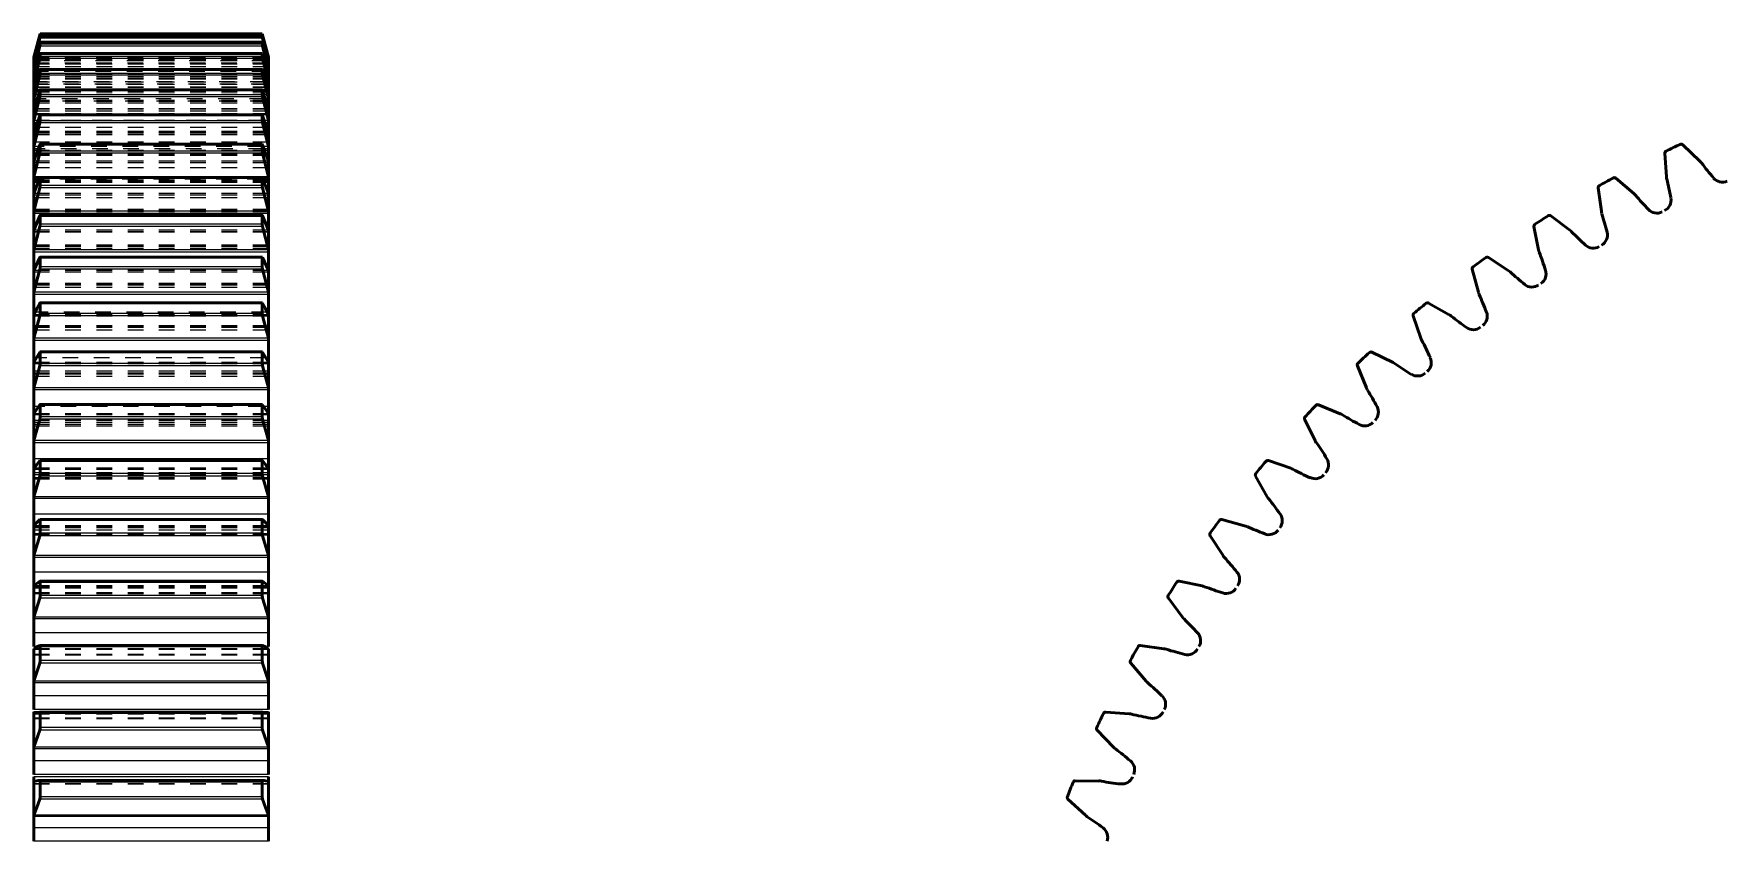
# Model space of a CAD drawing. Header units: millimetres. Extents: x -1 to 474, y -1 to 306.
# Drawn here: x 0 to 108.3, y 177.6 to 229.2 of the extents above; entities that cross this region are included whole.
import ezdxf

# ---------------------------------------------------------------- set-up
doc = ezdxf.new("R2010")
doc.units = ezdxf.units.MM
doc.linetypes.add('Dashed', pattern=[2, 1, -1])
for name, color, linetype, lineweight in [('AM_4', 3, 'Continuous', 25), ('hidden', 3, 'Dashed', 25), ('vis', 1, 'Continuous', 50)]:
    doc.layers.add(name, color=color, linetype=linetype, lineweight=lineweight)

# ---------------------------------------------------------------- blocks, each defined once
blk = doc.blocks.new('2_GEAHB1_5_100_15_A_40_b_0_in_GEAHB1_5_100_15_A_40_900')
at = {"layer": 'AM_4'}
for p, q in [((14.62, 229.11), (0.38, 229.11)), ((14.62, 228.92), (0.38, 228.92)), ((14.6, 229.2), (0.4, 229.2)), ((14.6, 229.08), (0.4, 229.08)), ((14.6, 229.02), (0.4, 229.02)), ((14.6, 228.66), (0.4, 228.66)), ((14.6, 228.53), (0.4, 228.53)), ((0.02, 227.69), (0, 227.69)), ((0.06, 227.47), (0, 227.47)), ((14.62, 228.42), (0.38, 228.42)), ((14.62, 227.63), (0.38, 227.63)), ((14.6, 227.94), (0.4, 227.94)), ((14.6, 227.75), (0.4, 227.75)), ((15, 227.47), (14.94, 227.47)), ((15, 227.69), (14.98, 227.69)), ((0.02, 227.32), (0, 227.32)), ((0.11, 226.95), (0, 226.95)), ((0.06, 226.8), (0, 226.8)), ((14.62, 226.55), (0.38, 226.55)), ((14.6, 226.92), (0.4, 226.92)), ((14.6, 226.67), (0.4, 226.67)), ((15, 226.95), (14.89, 226.95)), ((15, 226.8), (14.94, 226.8)), ((15, 227.32), (14.98, 227.32)), ((0.16, 226.14), (0, 226.14)), ((0.11, 225.99), (0, 225.99)), ((14.6, 225.61), (0.4, 225.61)), ((14.6, 225.3), (0.4, 225.3)), ((15, 226.14), (14.84, 226.14)), ((15, 225.99), (14.89, 225.99)), ((0.21, 225.04), (0, 225.04)), ((0.16, 224.89), (0, 224.89)), ((14.62, 225.17), (0.38, 225.17)), ((15, 225.04), (14.79, 225.04)), ((15, 224.89), (14.84, 224.89)), ((0.27, 223.66), (0, 223.66)), ((0.22, 223.5), (0, 223.5)), ((14.62, 223.51), (0.38, 223.51)), ((14.6, 224.01), (0.4, 224.01)), ((14.6, 223.64), (0.4, 223.64)), ((15, 223.66), (14.73, 223.66)), ((15, 223.5), (14.78, 223.5)), ((0.34, 221.99), (0, 221.99)), ((14.6, 222.13), (0.4, 222.13)), ((15, 221.99), (14.66, 221.99)), ((0.28, 221.84), (0, 221.84)), ((14.62, 221.56), (0.38, 221.56)), ((14.6, 221.7), (0.4, 221.7)), ((15, 221.84), (14.72, 221.84)), ((15, 220.05), (0, 220.05)), ((0.35, 219.9), (0, 219.9)), ((14.6, 219.98), (0.4, 219.98)), ((15, 219.9), (14.65, 219.9)), ((14.62, 219.35), (0.38, 219.35)), ((14.6, 219.49), (0.4, 219.49)), ((15, 217.85), (0, 217.85)), ((15, 217.7), (0, 217.7)), ((14.62, 216.87), (0.38, 216.87)), ((14.6, 217.56), (0.4, 217.56)), ((14.6, 217.02), (0.4, 217.02)), ((15, 215.39), (0, 215.39)), ((15, 215.24), (0, 215.24)), ((14.6, 214.88), (0.4, 214.88)), ((14.62, 214.14), (0.38, 214.14)), ((14.6, 214.29), (0.4, 214.29)), ((15, 212.68), (0, 212.68)), ((15, 212.53), (0, 212.53)), ((0.08, 211.4), (0, 211.4)), ((14.62, 211.16), (0.38, 211.16)), ((14.6, 211.96), (0.4, 211.96)), ((14.6, 211.32), (0.4, 211.32)), ((15, 211.4), (14.92, 211.4)), ((15, 209.73), (0, 209.73)), ((15, 209.59), (0, 209.59)), ((0.17, 208.48), (0, 208.48)), ((14.62, 207.96), (0.38, 207.96)), ((14.6, 208.81), (0.4, 208.81)), ((14.6, 208.12), (0.4, 208.12)), ((15, 208.48), (14.83, 208.48)), ((15, 206.56), (0, 206.56)), ((15, 206.42), (0, 206.42)), ((0.3, 205.35), (0, 205.35)), ((14.6, 205.43), (0.4, 205.43)), ((14.6, 204.7), (0.4, 204.7)), ((15, 205.35), (14.7, 205.35)), ((14.62, 204.54), (0.38, 204.54)), ((15, 203.18), (0, 203.18)), ((15, 203.04), (0, 203.04)), ((15, 202.02), (0, 202.02)), ((14.6, 201.85), (0.4, 201.85)), ((14.62, 200.91), (0.38, 200.91)), ((14.6, 201.08), (0.4, 201.08)), ((15, 199.59), (0, 199.59)), ((15, 199.47), (0, 199.47)), ((15, 198.48), (0, 198.48)), ((14.62, 197.09), (0.38, 197.09)), ((14.6, 198.07), (0.4, 198.07)), ((14.6, 197.26), (0.4, 197.26)), ((15, 195.83), (0, 195.83)), ((15, 195.7), (0, 195.7)), ((15, 194.77), (0, 194.77)), ((14.6, 194.11), (0.4, 194.11)), ((14.62, 193.1), (0.38, 193.1)), ((14.6, 193.27), (0.4, 193.27)), ((15, 191.89), (0, 191.89)), ((15, 191.77), (0, 191.77)), ((15, 190.89), (0, 190.89)), ((0.24, 190), (0, 190)), ((14.6, 189.99), (0.4, 189.99)), ((15, 190), (14.76, 190)), ((14.62, 188.95), (0.38, 188.95)), ((14.6, 189.11), (0.4, 189.11)), ((15, 187.79), (0, 187.79)), ((15, 187.69), (0, 187.69)), ((15, 186.86), (0, 186.86)), ((15, 185.98), (0, 185.98)), ((15, 185.82), (0, 185.82)), ((14.6, 185.73), (0.4, 185.73)), ((14.62, 184.65), (0.38, 184.65)), ((14.6, 184.82), (0.4, 184.82)), ((15, 183.56), (0, 183.56)), ((15, 183.46), (0, 183.46)), ((15, 182.69), (0, 182.69)), ((15, 181.82), (0, 181.82)), ((15, 181.66), (0, 181.66)), ((14.62, 181.42), (0.38, 181.42)), ((14.6, 181.33), (0.4, 181.33)), ((14.62, 180.23), (0.38, 180.23)), ((14.6, 180.39), (0.4, 180.39)), ((15, 179.21), (0, 179.21)), ((15, 179.12), (0, 179.12)), ((15, 178.41), (0, 178.41)), ((15, 177.55), (0, 177.55))]:
    blk.add_line(p, q, dxfattribs=at)
at = {"layer": 'hidden'}
for p, q in [((14.62, 229), (0.38, 229)), ((14.62, 228.58), (0.38, 228.58)), ((15, 227.62), (0, 227.62)), ((15, 227.54), (0, 227.54)), ((15, 227.47), (0, 227.47)), ((14.98, 227.69), (0.02, 227.69)), ((14.94, 227.47), (0.06, 227.47)), ((14.62, 227.87), (0.38, 227.87)), ((14.6, 227.94), (14.6, 227.94)), ((15, 227.25), (0, 227.25)), ((15, 227.1), (0, 227.1)), ((15, 226.58), (0, 226.58)), ((15, 226.44), (0, 226.44)), ((15, 226.35), (0, 226.35)), ((14.98, 227.32), (0.02, 227.32)), ((14.94, 226.8), (0.06, 226.8)), ((14.89, 226.95), (0.11, 226.95)), ((14.62, 226.86), (0.38, 226.86)), ((15, 226.3), (0, 226.3)), ((15, 226.11), (0, 226.11)), ((15, 225.95), (0, 225.95)), ((15, 225.79), (0, 225.79)), ((15, 225.79), (0, 225.79)), ((0, 225.79), (15, 225.79)), ((15, 225.63), (0, 225.63)), ((15, 225.58), (0, 225.58)), ((15, 225.51), (0, 225.51)), ((15, 225.49), (0, 225.49)), ((0, 225.49), (15, 225.49)), ((15, 225.49), (0, 225.49)), ((15, 225.32), (0, 225.32)), ((14.89, 225.99), (0.11, 225.99)), ((14.84, 226.14), (0.16, 226.14)), ((14.62, 225.56), (0.38, 225.56)), ((15, 224.94), (0, 224.94)), ((15, 224.91), (0, 224.91)), ((0, 224.9), (15, 224.9)), ((15, 224.76), (0, 224.76)), ((15, 224.41), (0, 224.41)), ((15, 224.38), (0, 224.38)), ((15, 224.25), (0, 224.25)), ((14.84, 224.89), (0.16, 224.89)), ((14.79, 225.04), (0.21, 225.04)), ((15, 224.08), (0, 224.08)), ((15, 224.04), (0, 224.04)), ((0, 224.03), (15, 224.03)), ((15, 223.66), (0, 223.66)), ((15, 223.21), (0, 223.21)), ((14.78, 223.5), (0.22, 223.5)), ((14.73, 223.66), (0.27, 223.66)), ((14.62, 223.98), (0.38, 223.98)), ((15, 222.95), (0, 222.95)), ((15, 222.9), (0, 222.9)), ((0, 222.87), (15, 222.87)), ((15, 222.86), (0, 222.86)), ((15, 222.73), (0, 222.73)), ((15, 222.28), (0, 222.28)), ((14.66, 221.99), (0.34, 221.99)), ((14.62, 222.11), (0.38, 222.11)), ((15, 221.73), (0, 221.73)), ((15, 221.53), (0, 221.53)), ((15, 221.47), (0, 221.47)), ((0, 221.43), (15, 221.43)), ((15, 221.06), (0, 221.06)), ((15, 220.94), (0, 220.94)), ((14.72, 221.84), (0.28, 221.84)), ((15, 220.62), (0, 220.62)), ((15, 219.98), (0, 219.98)), ((15, 219.85), (0, 219.85)), ((14.65, 219.9), (0.35, 219.9)), ((14.62, 219.96), (0.38, 219.96)), ((15, 219.78), (0, 219.78)), ((0, 219.71), (15, 219.71)), ((15, 218.98), (0, 218.98)), ((15, 218.87), (0, 218.87)), ((15, 218.7), (0, 218.7)), ((15, 217.96), (0, 217.96)), ((15, 217.9), (0, 217.9)), ((15, 217.81), (0, 217.81)), ((0, 217.73), (15, 217.73)), ((15, 216.65), (0, 216.65)), ((14.62, 217.55), (0.38, 217.55)), ((15, 216.54), (0, 216.54)), ((15, 216.51), (0, 216.51)), ((15, 215.69), (0, 215.69)), ((15, 215.69), (0, 215.69)), ((15, 215.6), (0, 215.6)), ((0, 215.49), (15, 215.49)), ((0.38, 214.89), (0.39, 214.91)), ((14.62, 214.89), (0.38, 214.89)), ((15, 214.07), (0, 214.07)), ((15, 214.06), (0, 214.06)), ((15, 213.96), (0, 213.96)), ((15, 213.23), (0, 213.23)), ((15, 213.17), (0, 213.17)), ((15, 213.13), (0, 213.13)), ((0, 213), (15, 213)), ((15, 211.23), (0, 211.23)), ((15, 211.14), (0, 211.14)), ((14.92, 211.4), (0.08, 211.4)), ((14.62, 211.98), (0.38, 211.98)), ((15, 210.53), (0, 210.53)), ((15, 210.43), (0, 210.43)), ((15, 210.41), (0, 210.41)), ((0, 210.27), (15, 210.27)), ((15, 208.17), (0, 208.17)), ((15, 208.09), (0, 208.09)), ((14.83, 208.48), (0.17, 208.48)), ((14.62, 208.84), (0.38, 208.84)), ((15, 207.61), (0, 207.61)), ((15, 207.49), (0, 207.49)), ((15, 207.42), (0, 207.42)), ((0, 207.31), (15, 207.31)), ((15, 204.89), (0, 204.89)), ((15, 204.82), (0, 204.82)), ((14.7, 205.35), (0.3, 205.35)), ((14.62, 205.47), (0.38, 205.47)), ((15, 204.47), (0, 204.47)), ((15, 204.34), (0, 204.34)), ((15, 204.21), (0, 204.21)), ((0, 204.12), (15, 204.12)), ((15, 201.41), (0, 201.41)), ((14.62, 201.9), (0.38, 201.9)), ((15, 201.34), (0, 201.34)), ((15, 201.12), (0, 201.12)), ((15, 200.99), (0, 200.99)), ((15, 200.8), (0, 200.8)), ((0, 200.74), (15, 200.74)), ((15, 197.73), (0, 197.73)), ((15, 197.68), (0, 197.68)), ((15, 197.59), (0, 197.59)), ((15, 197.45), (0, 197.45)), ((15, 197.21), (0, 197.21)), ((0, 197.16), (15, 197.16)), ((14.62, 198.13), (0.38, 198.13)), ((15, 193.88), (0, 193.88)), ((15, 193.88), (0, 193.88)), ((15, 193.83), (0, 193.83)), ((14.62, 194.18), (0.38, 194.18)), ((15, 193.73), (0, 193.73)), ((15, 193.43), (0, 193.43)), ((0, 193.4), (15, 193.4)), ((15, 189.86), (0, 189.86)), ((15, 189.85), (0, 189.85)), ((15, 189.82), (0, 189.82)), ((15, 189.5), (0, 189.5)), ((14.76, 190), (0.24, 190)), ((14.62, 190.07), (0.38, 190.07)), ((0, 189.48), (15, 189.48)), ((15, 185.7), (0, 185.7)), ((15, 185.67), (0, 185.67)), ((15, 185.42), (0, 185.42)), ((0, 185.41), (15, 185.41)), ((14.62, 185.81), (0.38, 185.81)), ((15, 181.4), (0, 181.4)), ((15, 181.38), (0, 181.38)), ((15, 181.21), (0, 181.21)), ((0, 181.21), (15, 181.21))]:
    blk.add_line(p, q, dxfattribs=at)
for points in [[(0.39, 214.91), (0.39, 214.91), (0.39, 214.91)], [(14.61, 198.13), (14.62, 198.13), (14.62, 198.13)]]:
    blk.add_lwpolyline(points, dxfattribs=at)
at = {"layer": 'vis'}
for p, q in [((0.4, 229.2), (0, 227.7)), ((0, 227.69), (0.38, 229.11)), ((0.38, 229), (0, 227.62)), ((0, 227.47), (0.38, 228.92)), ((0.38, 228.58), (0, 227.25)), ((14.6, 229.2), (0.4, 229.2)), ((0.4, 229.2), (0.4, 229.2)), ((14.6, 229.08), (0.4, 229.08)), ((0.4, 229.02), (0.4, 229.08)), ((14.6, 228.66), (0.4, 228.66)), ((0.4, 228.53), (0.4, 228.66)), ((0.4, 228.66), (0.4, 228.66)), ((14.6, 229.2), (15, 227.69)), ((15, 227.7), (14.6, 229.2)), ((14.6, 229.2), (14.6, 229.2)), ((14.6, 229.08), (14.6, 229.02)), ((14.6, 228.66), (14.6, 228.66)), ((14.6, 228.66), (14.6, 228.53)), ((15, 227.62), (14.62, 229)), ((14.62, 228.92), (15, 227.47)), ((15, 227.25), (14.62, 228.58)), ((0, 226.95), (0.38, 228.42)), ((0.38, 227.87), (0, 226.58)), ((0, 227.7), (0, 227.32)), ((0, 226.14), (0.38, 227.63)), ((14.6, 227.94), (0.4, 227.94)), ((0.4, 227.75), (0.4, 227.94)), ((0.4, 227.94), (0.4, 227.94)), ((14.6, 227.94), (14.6, 227.75)), ((14.62, 228.42), (15, 226.95)), ((15, 226.58), (14.62, 227.87)), ((14.62, 227.63), (15, 226.14)), ((15, 227.7), (15, 227.32)), ((0, 227.25), (0, 190)), ((0.38, 226.86), (0, 225.63)), ((0, 225.04), (0.38, 226.55)), ((14.6, 226.92), (0.4, 226.92)), ((0.4, 226.67), (0.4, 226.92)), ((0.4, 226.92), (0.4, 226.92)), ((14.6, 226.92), (14.6, 226.67)), ((15, 225.63), (14.62, 226.86)), ((14.62, 226.55), (15, 225.04)), ((15, 227.25), (15, 190)), ((0.38, 225.56), (0, 224.38)), ((14.6, 225.62), (0.4, 225.62)), ((0.4, 225.61), (0.4, 225.62)), ((0.4, 225.3), (0.4, 225.61)), ((14.6, 225.61), (14.6, 225.3)), ((15, 224.38), (14.62, 225.56)), ((0, 223.66), (0.38, 225.17)), ((14.62, 225.17), (15, 223.66)), ((0.38, 223.98), (0, 222.86)), ((0, 221.99), (0.38, 223.51)), ((14.6, 224.02), (0.4, 224.02)), ((0.4, 223.64), (0.4, 224.01)), ((14.6, 224.01), (14.6, 223.64)), ((15, 222.86), (14.62, 223.98)), ((14.62, 223.51), (15, 221.99)), ((0.38, 222.11), (0, 221.06)), ((14.6, 222.15), (0.4, 222.15)), ((0.4, 221.7), (0.4, 222.13)), ((14.6, 222.13), (14.6, 221.7)), ((15, 221.06), (14.62, 222.11)), ((0, 220.05), (0.38, 221.56)), ((14.62, 221.56), (15, 220.05)), ((0.38, 219.96), (0, 218.98)), ((14.6, 220), (0.4, 220)), ((0.4, 219.49), (0.4, 219.98)), ((14.6, 219.98), (14.6, 219.49)), ((15, 218.98), (14.62, 219.96)), ((0, 217.85), (0.38, 219.35)), ((14.62, 219.35), (15, 217.85)), ((0.38, 217.55), (0, 216.65)), ((0, 215.39), (0.38, 216.87)), ((14.6, 217.58), (0.4, 217.58)), ((0.4, 217.02), (0.4, 217.56)), ((14.6, 217.56), (14.6, 217.02)), ((15, 216.65), (14.62, 217.55)), ((14.62, 216.87), (15, 215.39)), ((0.38, 214.89), (0, 214.06)), ((14.61, 214.91), (0.39, 214.91)), ((0.4, 214.29), (0.4, 214.88)), ((14.6, 214.88), (14.6, 214.29)), ((15, 214.06), (14.62, 214.89)), ((0, 212.68), (0.38, 214.14)), ((14.62, 214.14), (15, 212.68)), ((0, 209.73), (0.38, 211.16)), ((14.61, 212), (0.39, 212)), ((0.4, 211.32), (0.4, 211.96)), ((14.6, 211.96), (14.6, 211.32)), ((14.62, 211.16), (15, 209.73)), ((0, 206.56), (0.38, 207.96)), ((14.61, 208.85), (0.39, 208.85)), ((0.4, 208.12), (0.4, 208.81)), ((14.6, 208.81), (14.6, 208.12)), ((14.62, 207.96), (15, 206.56)), ((14.61, 205.48), (0.39, 205.48)), ((0.4, 204.7), (0.4, 205.43)), ((14.6, 205.43), (14.6, 204.7)), ((0, 203.18), (0.38, 204.54)), ((14.62, 204.54), (15, 203.18)), ((14.61, 201.9), (0.39, 201.9)), ((0.4, 201.08), (0.4, 201.85)), ((14.6, 201.85), (14.6, 201.08)), ((14.62, 201.9), (14.61, 201.9)), ((0, 199.59), (0.38, 200.91)), ((14.62, 200.91), (15, 199.59)), ((0, 195.83), (0.38, 197.09)), ((14.61, 198.13), (0.39, 198.13)), ((0.4, 197.26), (0.4, 198.07)), ((14.6, 198.07), (14.6, 197.26)), ((14.62, 198.13), (14.61, 198.13)), ((14.62, 197.09), (15, 195.83)), ((14.62, 194.18), (0.38, 194.18)), ((0.38, 194.18), (0.38, 194.18)), ((0.4, 193.27), (0.4, 194.11)), ((14.6, 194.11), (14.6, 193.27)), ((14.62, 194.18), (14.62, 194.18)), ((0, 191.89), (0.38, 193.1)), ((14.62, 193.1), (15, 191.89)), ((0, 185.98), (0, 189.86)), ((14.62, 190.07), (0.38, 190.07)), ((0.38, 190.07), (0.38, 190.07)), ((0.4, 189.11), (0.4, 189.99)), ((14.6, 189.99), (14.6, 189.11)), ((14.62, 190.07), (14.62, 190.07)), ((15, 185.98), (15, 189.86)), ((0, 187.79), (0.38, 188.95)), ((14.62, 188.95), (15, 187.79)), ((0, 181.82), (0, 185.82)), ((14.62, 185.81), (0.38, 185.81)), ((0.38, 185.81), (0.38, 185.81)), ((0.4, 184.82), (0.4, 185.73)), ((14.6, 185.73), (14.6, 184.82)), ((14.62, 185.81), (14.62, 185.81)), ((15, 181.82), (15, 185.82)), ((0, 183.56), (0.38, 184.65)), ((14.62, 184.65), (15, 183.56)), ((0, 177.55), (0, 181.66)), ((14.73, 181.43), (0.27, 181.43)), ((0.38, 181.42), (0.27, 181.43)), ((0.4, 180.39), (0.4, 181.33)), ((14.6, 181.33), (14.6, 180.39)), ((14.73, 181.43), (14.62, 181.42)), ((15, 177.55), (15, 181.66))]:
    blk.add_line(p, q, dxfattribs=at)
for points in [[(0.38, 229.11), (0.39, 229.15), (0.4, 229.18), (0.4, 229.2), (0.4, 229.2)], [(0.4, 229.08), (0.4, 229.07), (0.39, 229.05), (0.38, 229.02), (0.38, 229)], [(0.38, 228.92), (0.39, 228.96), (0.4, 228.99), (0.4, 229.01), (0.4, 229.02)], [(0.4, 228.66), (0.4, 228.66), (0.39, 228.64), (0.38, 228.61), (0.38, 228.58)], [(0.38, 228.42), (0.39, 228.47), (0.4, 228.51), (0.4, 228.53), (0.4, 228.53)], [(14.62, 229), (14.61, 229.04), (14.6, 229.07), (14.6, 229.08), (14.6, 229.08)], [(14.6, 229.02), (14.6, 229), (14.61, 228.98), (14.62, 228.94), (14.62, 228.92)], [(14.62, 228.58), (14.61, 228.62), (14.6, 228.65), (14.6, 228.66), (14.6, 228.66)], [(14.6, 228.53), (14.6, 228.52), (14.61, 228.49), (14.62, 228.45), (14.62, 228.42)], [(0.4, 227.94), (0.4, 227.94), (0.39, 227.92), (0.38, 227.89), (0.38, 227.87)], [(0.38, 227.63), (0.39, 227.68), (0.4, 227.72), (0.4, 227.74), (0.4, 227.75)], [(14.6, 227.94), (14.6, 227.94), (14.6, 227.94)], [(14.62, 227.87), (14.61, 227.91), (14.6, 227.93), (14.6, 227.94)], [(14.6, 227.75), (14.6, 227.73), (14.61, 227.7), (14.62, 227.66), (14.62, 227.63)], [(0.4, 226.92), (0.4, 226.92), (0.39, 226.91), (0.38, 226.89), (0.38, 226.86)], [(0.38, 226.55), (0.39, 226.59), (0.4, 226.64), (0.4, 226.66), (0.4, 226.67)], [(14.6, 226.92), (14.6, 226.92), (14.6, 226.92)], [(14.62, 226.86), (14.61, 226.9), (14.6, 226.92), (14.6, 226.92)], [(14.6, 226.67), (14.6, 226.65), (14.61, 226.62), (14.62, 226.57), (14.62, 226.55)], [(0.4, 225.62), (0.4, 225.62), (0.39, 225.61), (0.38, 225.58), (0.38, 225.56)], [(0.38, 225.17), (0.39, 225.22), (0.4, 225.26), (0.4, 225.29), (0.4, 225.3)], [(14.6, 225.62), (14.6, 225.61), (14.6, 225.61)], [(14.62, 225.56), (14.61, 225.6), (14.6, 225.61), (14.6, 225.62)], [(14.6, 225.3), (14.6, 225.28), (14.61, 225.24), (14.62, 225.2), (14.62, 225.17)], [(0.4, 224.02), (0.39, 224.02), (0.38, 223.99), (0.38, 223.98)], [(0.38, 223.51), (0.39, 223.55), (0.4, 223.6), (0.4, 223.63), (0.4, 223.64)], [(0.4, 224.01), (0.4, 224.02), (0.4, 224.02)], [(14.6, 224.02), (14.6, 224.02), (14.6, 224.01)], [(14.62, 223.98), (14.61, 224.01), (14.6, 224.02), (14.6, 224.02)], [(14.6, 223.64), (14.6, 223.62), (14.61, 223.58), (14.62, 223.53), (14.62, 223.51)], [(0.4, 222.15), (0.39, 222.14), (0.38, 222.12), (0.38, 222.11)], [(0.4, 222.13), (0.4, 222.14), (0.4, 222.15)], [(14.6, 222.15), (14.6, 222.14), (14.6, 222.13)], [(14.62, 222.11), (14.61, 222.13), (14.6, 222.15), (14.6, 222.15)], [(0.38, 221.56), (0.39, 221.61), (0.4, 221.66), (0.4, 221.69), (0.4, 221.7)], [(14.6, 221.7), (14.6, 221.68), (14.61, 221.64), (14.62, 221.59), (14.62, 221.56)], [(0.4, 220), (0.39, 219.99), (0.38, 219.98), (0.38, 219.96)], [(0.4, 219.98), (0.4, 219.99), (0.4, 220)], [(14.6, 220), (14.6, 220), (14.6, 219.99), (14.6, 219.98)], [(14.62, 219.96), (14.61, 219.99), (14.6, 220)], [(0.38, 219.35), (0.39, 219.4), (0.4, 219.44), (0.4, 219.48), (0.4, 219.49)], [(14.6, 219.49), (14.6, 219.46), (14.61, 219.42), (14.62, 219.38), (14.62, 219.35)], [(0.4, 217.58), (0.39, 217.58), (0.38, 217.57), (0.38, 217.55)], [(0.38, 216.87), (0.39, 216.92), (0.4, 216.97), (0.4, 217.01), (0.4, 217.02)], [(0.4, 217.56), (0.4, 217.58), (0.4, 217.58)], [(14.6, 217.58), (14.6, 217.58), (14.6, 217.57), (14.6, 217.56)], [(14.62, 217.55), (14.61, 217.58), (14.6, 217.58)], [(14.6, 217.02), (14.6, 216.99), (14.61, 216.95), (14.62, 216.9), (14.62, 216.87)], [(0.39, 214.91), (0.39, 214.91), (0.38, 214.9), (0.38, 214.89)], [(0.4, 214.88), (0.4, 214.91), (0.39, 214.91)], [(14.61, 214.91), (14.6, 214.91), (14.6, 214.9), (14.6, 214.88)], [(14.62, 214.89), (14.61, 214.91), (14.61, 214.91)], [(0.38, 214.14), (0.39, 214.19), (0.4, 214.24), (0.4, 214.28), (0.4, 214.29)], [(14.6, 214.29), (14.6, 214.26), (14.61, 214.21), (14.62, 214.17), (14.62, 214.14)], [(0.38, 211.98), (0.19, 211.62), (0, 211.23)], [(0.39, 212), (0.38, 211.99), (0.38, 211.98)], [(0.38, 211.16), (0.39, 211.21), (0.4, 211.26), (0.4, 211.31), (0.4, 211.32)], [(0.4, 211.96), (0.4, 211.99), (0.39, 212), (0.39, 212)], [(14.61, 212), (14.6, 211.99), (14.6, 211.98), (14.6, 211.96)], [(14.6, 211.32), (14.6, 211.29), (14.61, 211.24), (14.62, 211.19), (14.62, 211.16)], [(14.62, 211.98), (14.61, 212), (14.61, 212)], [(15, 211.23), (14.81, 211.62), (14.62, 211.98)], [(0.38, 208.84), (0.19, 208.51), (0, 208.17)], [(0.39, 208.85), (0.38, 208.84), (0.38, 208.84)], [(0.38, 207.96), (0.39, 208.01), (0.4, 208.06), (0.4, 208.1), (0.4, 208.12)], [(0.4, 208.81), (0.4, 208.84), (0.39, 208.85), (0.39, 208.85)], [(14.61, 208.85), (14.6, 208.84), (14.6, 208.82), (14.6, 208.81)], [(14.6, 208.12), (14.6, 208.08), (14.61, 208.04), (14.62, 207.99), (14.62, 207.96)], [(14.62, 208.84), (14.61, 208.85), (14.61, 208.85)], [(15, 208.17), (14.81, 208.51), (14.62, 208.84)], [(0.38, 205.47), (0.19, 205.19), (0, 204.89)], [(0.39, 205.48), (0.38, 205.48), (0.38, 205.47)], [(0.38, 204.54), (0.39, 204.59), (0.4, 204.64), (0.4, 204.68), (0.4, 204.7)], [(0.4, 205.43), (0.4, 205.46), (0.39, 205.48), (0.39, 205.48)], [(14.61, 205.48), (14.6, 205.47), (14.6, 205.45), (14.6, 205.43)], [(14.6, 204.7), (14.6, 204.66), (14.61, 204.61), (14.62, 204.56), (14.62, 204.54)], [(14.62, 205.47), (14.61, 205.48), (14.61, 205.48)], [(15, 204.89), (14.81, 205.19), (14.62, 205.47)], [(0.38, 201.9), (0.19, 201.66), (0, 201.41)], [(0.39, 201.9), (0.38, 201.9), (0.38, 201.9)], [(0.4, 201.85), (0.4, 201.88), (0.39, 201.9), (0.39, 201.9)], [(14.61, 201.9), (14.61, 201.9), (14.6, 201.89), (14.6, 201.86), (14.6, 201.85)], [(15, 201.41), (14.81, 201.66), (14.62, 201.9)], [(0.38, 200.91), (0.39, 200.96), (0.4, 201.01), (0.4, 201.06), (0.4, 201.08)], [(14.6, 201.08), (14.6, 201.03), (14.61, 200.99), (14.62, 200.94), (14.62, 200.91)], [(0.38, 198.13), (0.19, 197.94), (0, 197.73)], [(0.39, 198.13), (0.38, 198.13), (0.38, 198.13)], [(0.38, 197.09), (0.39, 197.14), (0.4, 197.19), (0.4, 197.24), (0.4, 197.26)], [(0.4, 198.07), (0.4, 198.1), (0.39, 198.13), (0.39, 198.13)], [(14.61, 198.13), (14.61, 198.13), (14.6, 198.12), (14.6, 198.09), (14.6, 198.07)], [(14.6, 197.26), (14.6, 197.21), (14.61, 197.17), (14.62, 197.12), (14.62, 197.09)], [(15, 197.73), (14.81, 197.94), (14.62, 198.13)], [(0.38, 194.18), (0.19, 194.04), (0, 193.88)], [(0.4, 194.11), (0.4, 194.15), (0.39, 194.17), (0.38, 194.18), (0.38, 194.18)], [(14.62, 194.18), (14.61, 194.18), (14.6, 194.16), (14.6, 194.13), (14.6, 194.11)], [(15, 193.88), (14.81, 194.04), (14.62, 194.18)], [(0.38, 193.1), (0.39, 193.15), (0.4, 193.2), (0.4, 193.25), (0.4, 193.27)], [(14.6, 193.27), (14.6, 193.22), (14.61, 193.17), (14.62, 193.13), (14.62, 193.1)], [(0.38, 190.07), (0.19, 189.98), (0, 189.86)], [(0.4, 189.99), (0.4, 190.03), (0.39, 190.06), (0.38, 190.07), (0.38, 190.07)], [(14.62, 190.07), (14.61, 190.07), (14.6, 190.05), (14.6, 190.01), (14.6, 189.99)], [(15, 189.86), (14.81, 189.98), (14.62, 190.07)], [(0.38, 188.95), (0.39, 188.99), (0.4, 189.04), (0.4, 189.09), (0.4, 189.11)], [(14.6, 189.11), (14.6, 189.07), (14.61, 189.02), (14.62, 188.97), (14.62, 188.95)], [(0.38, 185.81), (0.19, 185.76), (0, 185.7)], [(0.4, 185.73), (0.4, 185.77), (0.39, 185.79), (0.38, 185.81), (0.38, 185.81)], [(14.62, 185.81), (14.61, 185.8), (14.6, 185.78), (14.6, 185.75), (14.6, 185.73)], [(15, 185.7), (14.81, 185.76), (14.62, 185.81)], [(0.38, 184.65), (0.39, 184.7), (0.4, 184.75), (0.4, 184.8), (0.4, 184.82)], [(14.6, 184.82), (14.6, 184.77), (14.61, 184.72), (14.62, 184.68), (14.62, 184.65)], [(0.27, 181.43), (0.19, 181.42), (0, 181.4)], [(0.4, 181.33), (0.4, 181.37), (0.39, 181.4), (0.38, 181.42), (0.38, 181.42)], [(14.62, 181.42), (14.61, 181.41), (14.6, 181.39), (14.6, 181.35), (14.6, 181.33)], [(15, 181.4), (14.81, 181.42), (14.73, 181.43)], [(0, 179.21), (0.19, 179.71), (0.38, 180.23)], [(0.38, 180.23), (0.39, 180.27), (0.4, 180.32), (0.4, 180.37), (0.4, 180.39)], [(14.6, 180.39), (14.6, 180.35), (14.61, 180.3), (14.62, 180.25), (14.62, 180.23)], [(14.62, 180.23), (14.81, 179.71), (15, 179.21)]]:
    blk.add_lwpolyline(points, dxfattribs=at)

msp = doc.modelspace()

# ---------------------------------------------------------------- linework, layer by layer
at = {"layer": 'vis'}
for p, q in [((106.54, 221.06), (105.45, 222.11)), ((104.29, 221.56), (104.4, 220.05)), ((102.31, 218.98), (101.15, 219.96)), ((100.03, 219.35), (100.24, 217.85)), ((95.92, 216.87), (96.22, 215.39)), ((98.21, 216.65), (97, 217.55)), ((94.27, 214.06), (93.01, 214.89)), ((91.97, 214.14), (92.37, 212.68)), ((88.2, 211.16), (88.69, 209.73)), ((90.51, 211.23), (89.19, 211.98)), ((84.63, 207.96), (85.21, 206.56)), ((86.92, 208.17), (85.56, 208.84)), ((83.54, 204.89), (82.14, 205.47)), ((81.26, 204.54), (81.93, 203.18)), ((80.37, 201.41), (78.94, 201.9)), ((78.12, 200.91), (78.87, 199.59)), ((75.21, 197.09), (76.04, 195.83)), ((77.42, 197.73), (75.96, 198.13)), ((74.71, 193.88), (73.23, 194.18)), ((72.55, 193.1), (73.45, 191.89)), ((72.25, 189.86), (70.75, 190.07)), ((70.14, 188.95), (71.12, 187.79)), ((70.05, 185.7), (68.54, 185.81)), ((67.99, 184.65), (69.04, 183.56)), ((68.11, 181.4), (66.59, 181.42)), ((66.12, 180.23), (67.24, 179.21))]:
    msp.add_line(p, q, dxfattribs=at)
for points in [[(105.45, 222.11), (105.4, 222.13), (105.35, 222.15), (105.3, 222.14), (105.28, 222.13)], [(104.37, 221.7), (104.33, 221.68), (104.31, 221.64), (104.29, 221.59), (104.29, 221.56)], [(101.15, 219.96), (101.11, 219.99), (101.06, 220), (101.01, 219.99), (100.99, 219.98)], [(100.11, 219.49), (100.07, 219.46), (100.04, 219.42), (100.03, 219.38), (100.03, 219.35)], [(95.99, 217.02), (95.95, 216.99), (95.93, 216.95), (95.92, 216.9), (95.92, 216.87)], [(97, 217.55), (96.95, 217.58), (96.9, 217.58), (96.85, 217.57), (96.83, 217.56)], [(93.01, 214.89), (92.96, 214.91), (92.91, 214.91), (92.86, 214.9), (92.84, 214.88)], [(92.03, 214.29), (92, 214.26), (91.97, 214.21), (91.97, 214.17), (91.97, 214.14)], [(88.25, 211.32), (88.22, 211.29), (88.2, 211.24), (88.2, 211.19), (88.2, 211.16)], [(89.19, 211.98), (89.14, 212), (89.09, 211.99), (89.04, 211.98), (89.02, 211.96)], [(84.67, 208.12), (84.64, 208.08), (84.62, 208.04), (84.62, 207.99), (84.63, 207.96)], [(85.56, 208.84), (85.51, 208.85), (85.46, 208.84), (85.42, 208.82), (85.4, 208.81)], [(81.29, 204.7), (81.26, 204.66), (81.25, 204.61), (81.26, 204.56), (81.26, 204.54)], [(82.14, 205.47), (82.09, 205.48), (82.04, 205.47), (82, 205.45), (81.98, 205.43)], [(78.94, 201.9), (78.89, 201.9), (78.84, 201.89), (78.79, 201.86), (78.78, 201.85)], [(78.14, 201.08), (78.11, 201.03), (78.1, 200.99), (78.11, 200.94), (78.12, 200.91)], [(75.22, 197.26), (75.19, 197.21), (75.19, 197.17), (75.2, 197.12), (75.21, 197.09)], [(75.96, 198.13), (75.91, 198.13), (75.86, 198.12), (75.82, 198.09), (75.81, 198.07)], [(73.23, 194.18), (73.18, 194.18), (73.13, 194.16), (73.09, 194.13), (73.08, 194.11)], [(72.54, 193.27), (72.52, 193.22), (72.52, 193.17), (72.53, 193.13), (72.55, 193.1)], [(70.75, 190.07), (70.7, 190.07), (70.66, 190.05), (70.62, 190.01), (70.61, 189.99)], [(70.12, 189.11), (70.11, 189.07), (70.11, 189.02), (70.12, 188.97), (70.14, 188.95)], [(68.54, 185.81), (68.49, 185.8), (68.44, 185.78), (68.41, 185.75), (68.4, 185.73)], [(67.97, 184.82), (67.96, 184.77), (67.96, 184.72), (67.98, 184.68), (67.99, 184.65)], [(66.59, 181.42), (66.55, 181.41), (66.5, 181.39), (66.47, 181.35), (66.46, 181.33)], [(66.09, 180.39), (66.08, 180.35), (66.08, 180.3), (66.11, 180.25), (66.12, 180.23)]]:
    msp.add_lwpolyline(points, dxfattribs=at)
for centre, radius, start, end in [((137.4, 152.7), 76.5, 114.8241, 115.5759), ((105.64, 220.18), 1.25, 37.1249, 44.3), ((124.36, 234.35), 22.22, 217.1249, 220.2924), ((137.4, 152.7), 76.5, 118.4241, 119.1759), ((105.64, 220.18), 1.25, 186.1, 193.2751), ((82.8, 214.8), 22.22, 10.1076, 13.2751), ((107.98, 220.46), 0.75, 220.2924, 293.4695), ((101.47, 218.06), 1.25, 40.7249, 47.9), ((119.26, 233.37), 22.22, 220.7249, 223.8924), ((101.47, 218.06), 1.25, 189.7, 196.8751), ((79.01, 211.24), 22.22, 13.7076, 16.8751), ((103.78, 218.48), 0.75, 223.8924, 297.0695), ((103.94, 218.56), 0.75, 296.9305, 10.1076), ((137.4, 152.7), 76.5, 122.0241, 122.7759), ((97.44, 215.67), 1.25, 44.3249, 51.5), ((114.23, 232.07), 22.22, 224.3249, 227.4924), ((99.72, 216.24), 0.75, 227.4924, 300.6695), ((99.87, 216.33), 0.75, 300.5305, 13.7076), ((137.4, 152.7), 76.5, 125.6241, 126.3759), ((97.44, 215.67), 1.25, 193.3, 200.4751), ((75.45, 207.46), 22.22, 17.3076, 20.4751), ((93.56, 213.04), 1.25, 47.9249, 55.1), ((109.29, 230.46), 22.22, 227.9249, 231.0924), ((95.95, 213.85), 0.75, 304.1305, 17.3076), ((93.56, 213.04), 1.25, 196.9, 204.0751), ((72.13, 203.46), 22.22, 20.9076, 24.0751), ((95.8, 213.75), 0.75, 231.0924, 304.2695), ((137.4, 152.7), 76.5, 129.2241, 129.9759), ((89.86, 210.17), 1.25, 51.5249, 58.7), ((104.46, 228.54), 22.22, 231.5249, 234.6924), ((92.19, 211.13), 0.75, 307.7305, 20.9076), ((92.05, 211.02), 0.75, 234.6924, 307.8695), ((89.86, 210.17), 1.25, 200.5, 207.6751), ((69.08, 199.27), 22.22, 24.5076, 27.6751), ((137.4, 152.7), 76.5, 132.8241, 133.5759), ((86.34, 207.07), 1.25, 55.1249, 62.3), ((99.76, 226.32), 22.22, 235.1249, 238.2924), ((88.61, 208.17), 0.75, 311.3305, 24.5076), ((88.48, 208.06), 0.75, 238.2924, 311.4695), ((86.34, 207.07), 1.25, 204.1, 211.2751), ((66.29, 194.88), 22.22, 28.1076, 31.2751), ((137.4, 152.7), 76.5, 136.4241, 137.1759), ((83.03, 203.76), 1.25, 58.7249, 65.9), ((95.22, 223.81), 22.22, 238.7249, 241.8924), ((85.23, 205), 0.75, 314.9305, 28.1076), ((85.1, 204.87), 0.75, 241.8924, 315.0695), ((83.03, 203.76), 1.25, 207.7, 214.8751), ((63.78, 190.34), 22.22, 31.7076, 34.8751), ((137.4, 152.7), 76.5, 140.0241, 140.7759), ((79.93, 200.24), 1.25, 62.3249, 69.5), ((82.04, 201.62), 0.75, 318.5305, 31.7076), ((90.83, 221.02), 22.22, 242.3249, 245.4924), ((81.93, 201.49), 0.75, 245.4924, 318.6695), ((79.93, 200.24), 1.25, 211.3, 218.4751), ((61.56, 185.64), 22.22, 35.3076, 38.4751), ((79.08, 198.05), 0.75, 322.1305, 35.3076), ((137.4, 152.7), 76.5, 143.6241, 144.3759), ((77.06, 196.54), 1.25, 65.9249, 73.1), ((86.64, 217.97), 22.22, 245.9249, 249.0924), ((78.97, 197.91), 0.75, 249.0924, 322.2695), ((77.06, 196.54), 1.25, 214.9, 222.0751), ((59.64, 180.81), 22.22, 38.9076, 42.0751), ((137.4, 152.7), 76.5, 147.2241, 147.9759), ((74.43, 192.66), 1.25, 69.5249, 76.7), ((82.64, 214.65), 22.22, 249.5249, 252.6924), ((76.35, 194.3), 0.75, 325.7305, 38.9076), ((76.25, 194.15), 0.75, 252.6924, 325.8695), ((74.43, 192.66), 1.25, 218.5, 225.6751), ((58.03, 175.87), 22.22, 42.5076, 45.6751), ((73.86, 190.38), 0.75, 329.3305, 42.5076), ((137.4, 152.7), 76.5, 150.8241, 151.5759), ((72.04, 188.63), 1.25, 73.1249, 80.3), ((78.86, 211.09), 22.22, 253.1249, 256.2924), ((73.77, 190.23), 0.75, 256.2924, 329.4695), ((72.04, 188.63), 1.25, 222.1, 229.2751), ((56.73, 170.84), 22.22, 46.1076, 49.2751), ((71.62, 186.32), 0.75, 332.9305, 46.1076), ((137.4, 152.7), 76.5, 154.4241, 155.1759), ((69.92, 184.46), 1.25, 76.7249, 83.9), ((75.3, 207.3), 22.22, 256.7249, 259.8924), ((71.54, 186.16), 0.75, 259.8924, 333.0695), ((69.92, 184.46), 1.25, 225.7, 232.8751), ((55.75, 165.74), 22.22, 49.7076, 52.8751), ((69.64, 182.12), 0.75, 336.5305, 49.7076), ((137.4, 152.7), 76.5, 158.0241, 158.7759), ((68.05, 180.16), 1.25, 80.3249, 87.5), ((72, 203.29), 22.22, 260.3249, 263.4924), ((69.57, 181.96), 0.75, 263.4924, 336.6695), ((68.05, 180.16), 1.25, 229.3, 236.4751), ((55.09, 160.59), 22.22, 53.3076, 56.4751), ((67.92, 177.81), 0.75, 340.1305, 53.3076)]:
    msp.add_arc(centre, radius, start, end, dxfattribs=at)

# ---------------------------------------------------------------- block references
msp.add_blockref('2_GEAHB1_5_100_15_A_40_b_0_in_GEAHB1_5_100_15_A_40_900', (0, 0))

doc.saveas('drawing.dxf')
